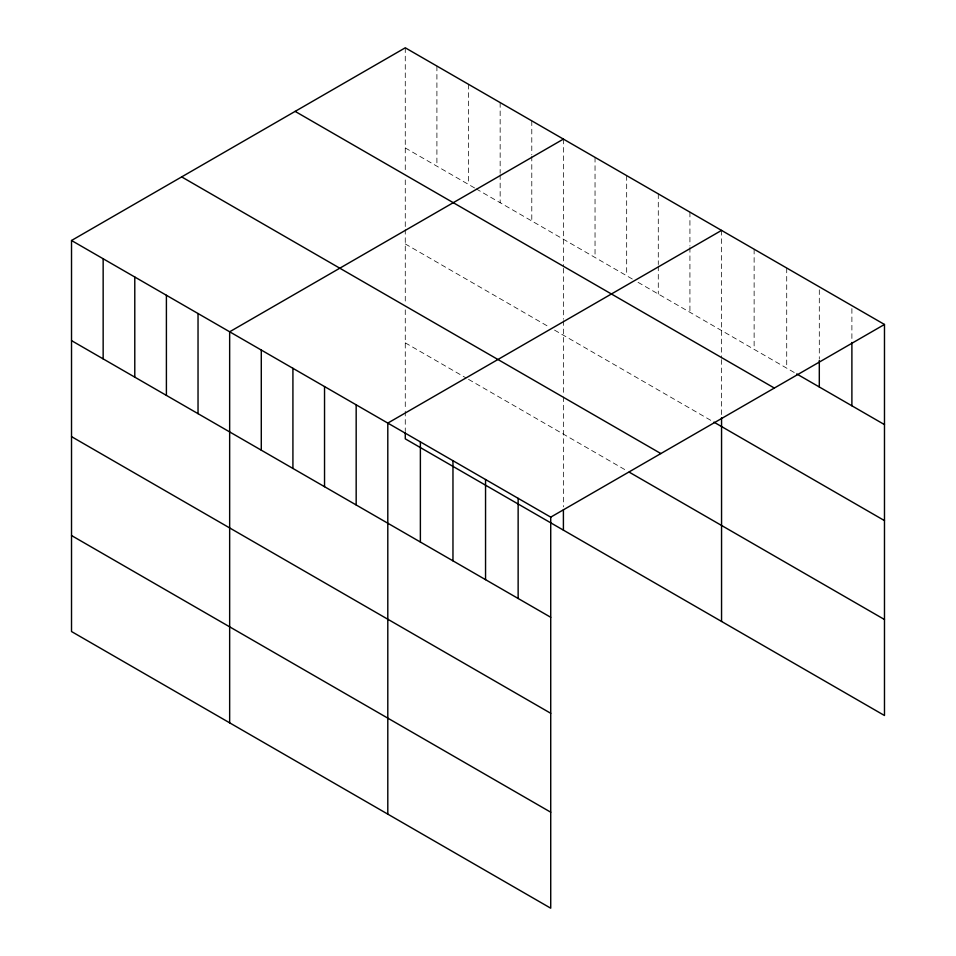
<?xml version="1.0" encoding="UTF-8"?>
<svg xmlns="http://www.w3.org/2000/svg" width="956" height="956" viewBox="0 0 956 956"><rect width="100%" height="100%" fill="white"/><g stroke="black" fill="none" stroke-linecap="round" stroke-linejoin="round"><path stroke-width="0.72" stroke-dasharray="4.78 3.58" d="M405.272 147.941L474.857 188.105M476.124 188.846L632.992 279.403M638.046 282.331L795.488 373.222M405.272 243.935L549.497 327.203M554.552 330.119L712.686 421.429M405.272 342.846L466.002 377.907M468.524 379.365L626.67 470.663M851.892 308.597L851.892 340.993M819.304 289.788L819.304 358.99M786.716 268.027L786.716 368.168M754.129 249.205L754.129 349.346M721.553 230.396L721.553 358.177M721.553 359.623L721.553 416.35M689.921 212.136L689.921 246.003M689.921 247.484L689.921 312.277M658.29 193.877L658.29 264.561M658.29 266.031L658.29 294.018M626.67 175.617L626.67 275.758M595.038 157.358L595.038 257.499M563.407 139.098L563.407 266.879M563.407 268.325L563.407 319.232M563.407 320.69L563.407 395.437M563.407 396.871L563.407 506.871M531.787 120.838L531.787 154.705M531.787 156.186L531.787 220.979M500.155 102.579L500.155 173.263M500.155 174.733L500.155 202.72M468.524 84.319L468.524 184.46M436.904 66.06L436.904 166.201M405.272 47.8L405.272 172.666M405.272 179.943L405.272 227.934M405.272 229.392L405.272 304.139M405.272 309.875L405.272 409.754M405.272 411.211L405.272 431.574"/><path stroke-width="1.43" d="M71.521 240.494L550.728 517.148L550.728 908.2L71.521 631.534L71.521 240.494L405.272 47.8L884.479 324.466L884.479 715.506L405.272 438.852L405.272 433.032M563.407 139.098L229.655 331.792L229.655 722.832M721.553 230.396L387.801 423.09L387.801 814.13M550.728 517.148L884.479 324.466M796.742 373.951L884.479 424.607M295.141 111.386L774.336 388.052M713.953 422.158L884.479 520.602M181.664 176.896L660.859 453.562M629.191 472.133L884.479 619.512M71.521 340.623L550.728 617.289M71.521 436.629L550.728 713.296M71.521 535.539L550.728 812.206M851.892 342.463L851.892 405.786M819.304 360.472L819.304 386.977M721.553 417.808L721.553 621.448M563.407 509.787L563.407 530.15M518.14 498.339L518.14 598.48M485.552 479.53L485.552 579.659M452.965 460.708L452.965 560.849M420.377 441.899L420.377 542.04M356.17 404.83L356.17 504.959M324.538 386.571L324.538 486.7M292.918 368.311L292.918 468.44M261.287 350.051L261.287 450.18M198.035 313.532L198.035 413.661M166.404 295.273L166.404 395.402M134.784 277.013L134.784 377.142M103.152 258.753L103.152 358.882"/></g></svg>
